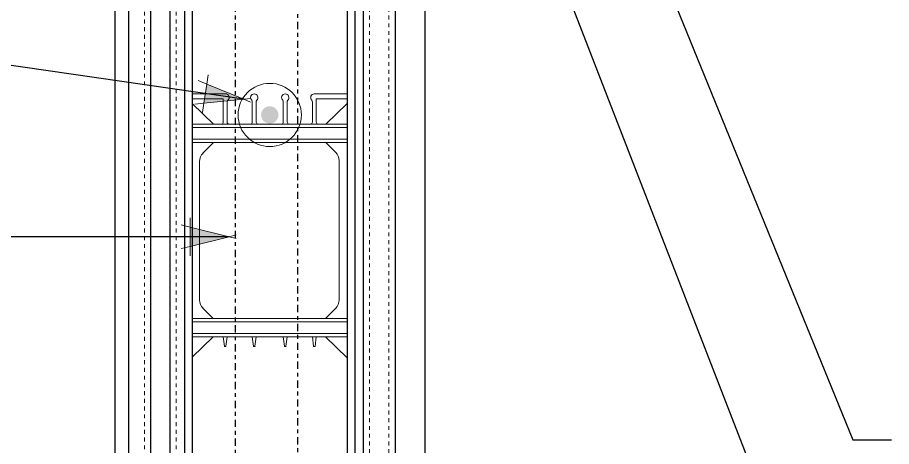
# Model space of a CAD drawing. Header units: inches. Extents: x -91.9 to -8.9, y 167.2 to 248.9.
# Drawn here: x -69.08 to -46.52, y 198.81 to 209.9 of the extents above; entities that cross this region are included whole.
import ezdxf

# ---------------------------------------------------------------- set-up
doc = ezdxf.new("R2010")
doc.units = ezdxf.units.IN
doc.header["$MEASUREMENT"] = 0
doc.linetypes.add('CENTER', pattern=[2, 1.25, -0.25, 0.25, -0.25])
doc.linetypes.add('DASHED2', pattern=[0.375, 0.25, -0.125])
for name, color, linetype, lineweight in [('A2 Hatch', 8, 'Continuous', 9), ('DETAILS', 7, 'Continuous', 13), ('DIM', 3, 'Continuous', 13), ('REBAR', 2, 'CENTER', 30)]:
    doc.layers.add(name, color=color, linetype=linetype, lineweight=lineweight)
doc.styles.add('ARCTEXT', font='arctext.shx', dxfattribs={"width": 0.85})
doc.dimstyles.new('ARCTEXT1-4', dxfattribs={"dimtxt": 4, "dimasz": 2, "dimexe": 2, "dimexo": 2, "dimgap": 2, "dimtad": 1, "dimdec": 4, "dimzin": 3, "dimdsep": 46, "dimlunit": 4, "dimtxsty": 'ARCTEXT', "dimblk": 'ARCHTICK', "dimcen": 2, "dimaunit": 1, "dimadec": 0, "dimazin": 0, "dimtfac": 1, "dimtdec": 4, "dimtmove": 2, "dimatfit": 3, "dimldrblk": 'arrow', "dimfxl": 1, "dimtolj": 1, "dimtzin": 0, "dimarcsym": 0})

# ---------------------------------------------------------------- blocks, each defined once
blk = doc.blocks.new('_ArchTick')
at = {"color": 0, "linetype": 'ByBlock', "const_width": 0.15}
blk.add_lwpolyline([(-0.5, -0.5), (0.5, 0.5)], dxfattribs=at)
blk = doc.blocks.new('arrow')
at = {"layer": 'DIM'}
blk.add_hatch(color=253, dxfattribs=at).paths.add_polyline_path([(-2, 0.5), (-2, -0.5), (0, 0)])
at = {"layer": 'DIM', "lineweight": 9}
for points in [[(-2, 0.983), (-2, 0.5), (-2.469, 0.617)], [(0.374, 0.094), (0, 0)], [(0.374, -0.094), (0, 0)], [(-2, -0.983), (-2, -0.5), (-2.469, -0.617)]]:
    blk.add_lwpolyline(points, dxfattribs=at)
at = {"layer": 'DIM', "lineweight": 15}
blk.add_lwpolyline([(0, 0), (-2, -0.5), (-2, 0.5), (0, 0)], dxfattribs=at)

msp = doc.modelspace()

# ---------------------------------------------------------------- hatches: boundary and pattern name
at = {"layer": 'A2 Hatch', "ltscale": 0.15}
h = msp.add_hatch(color=256, dxfattribs=at)
edge = h.paths.add_edge_path()
edge.add_arc((-62.57, 207.378), 0.224, 0, 360)

# ---------------------------------------------------------------- linework, layer by layer
at = {"color": 1}
for p, q in [((-66.22, 210.644), (-66.22, 198.144)), ((-65.645, 210.644), (-65.645, 198.144)), ((-65.145, 210.644), (-65.145, 198.144)), ((-64.57, 210.644), (-64.57, 198.144)), ((-60.57, 210.644), (-60.57, 198.144)), ((-64.77, 210.394), (-64.77, 198.144)), ((-60.37, 210.394), (-60.37, 198.144)), ((-66.57, 210.144), (-66.57, 198.144)), ((-60.155, 210.144), (-60.155, 198.144)), ((-59.335, 210.144), (-59.335, 198.144)), ((-58.57, 210.144), (-58.57, 198.144))]:
    msp.add_line(p, q, dxfattribs=at)
at = {"layer": 'A2 Hatch', "linetype": 'DASHED2', "ltscale": 0.15}
for p, q in [((-65.805, 210.644), (-65.805, 198.144)), ((-64.985, 210.644), (-64.985, 198.144)), ((-59.995, 210.144), (-59.995, 198.144)), ((-59.495, 210.144), (-59.495, 198.144))]:
    msp.add_line(p, q, dxfattribs=at)
at = {"layer": 'A2 Hatch', "ltscale": 0.15}
msp.add_circle((-62.57, 207.378), 0.816, dxfattribs=at)
at = {"layer": 'DETAILS', "color": 6, "lineweight": 20}
for p, q in [((-63.702, 207.923), (-64.57, 207.923)), ((-63.77, 207.798), (-64.57, 207.798)), ((-63.77, 207.194), (-63.77, 207.798)), ((-61.42, 207.923), (-60.57, 207.923)), ((-61.37, 207.194), (-61.37, 207.798)), ((-61.37, 207.798), (-60.57, 207.798)), ((-64.02, 207.144), (-64.57, 207.674)), ((-63.67, 207.194), (-63.67, 207.712)), ((-63.02, 207.194), (-63.02, 207.712)), ((-62.92, 207.194), (-62.92, 207.712)), ((-62.22, 207.194), (-62.22, 207.712)), ((-62.12, 207.194), (-62.12, 207.712)), ((-61.47, 207.194), (-61.47, 207.712)), ((-61.12, 207.144), (-60.57, 207.674)), ((-64.57, 207.144), (-64.02, 207.144)), ((-63.82, 207.144), (-64.57, 207.144)), ((-64.57, 207.144), (-60.57, 207.144)), ((-63.82, 207.144), (-63.62, 207.144)), ((-63.07, 207.144), (-63.62, 207.144)), ((-63.07, 207.144), (-62.87, 207.144)), ((-62.27, 207.144), (-62.87, 207.144)), ((-62.27, 207.144), (-62.07, 207.144)), ((-61.52, 207.144), (-62.07, 207.144)), ((-61.52, 207.144), (-61.32, 207.144)), ((-61.32, 207.144), (-61.12, 207.144)), ((-60.57, 207.054), (-64.57, 207.054)), ((-60.57, 206.754), (-64.57, 206.754)), ((-60.57, 206.664), (-64.57, 206.664)), ((-64.02, 206.664), (-64.293, 206.392)), ((-61.12, 206.664), (-60.868, 206.412)), ((-60.78, 202.598), (-60.78, 206.199)), ((-64.38, 202.598), (-64.38, 206.179)), ((-64.03, 202.124), (-64.293, 202.386)), ((-61.13, 202.124), (-60.868, 202.386)), ((-60.57, 202.124), (-64.57, 202.124)), ((-60.57, 202.034), (-64.57, 202.034)), ((-64.38, 202.124), (-64.03, 202.124)), ((-63.77, 202.124), (-63.67, 202.124)), ((-60.57, 201.734), (-64.57, 201.734)), ((-60.57, 201.644), (-64.57, 201.644)), ((-64.03, 201.644), (-64.57, 201.123)), ((-63.74, 201.41), (-63.77, 201.644)), ((-63.701, 201.41), (-63.67, 201.644)), ((-62.99, 201.41), (-63.02, 201.644)), ((-62.951, 201.41), (-62.92, 201.644)), ((-62.19, 201.41), (-62.22, 201.644)), ((-62.151, 201.41), (-62.12, 201.644)), ((-61.44, 201.41), (-61.47, 201.644)), ((-61.401, 201.41), (-61.37, 201.644)), ((-61.13, 201.644), (-60.57, 201.109))]:
    msp.add_line(p, q, dxfattribs=at)
for centre, radius, start, end in [((-63.708, 207.832), 0.0912, 307.4863, 93.4766), ((-62.97, 207.829), 0.0936, 311.7279, 228.2721), ((-62.17, 207.829), 0.0936, 311.7279, 228.2721), ((-61.42, 207.829), 0.0936, 90, 228.272), ((-63.609, 207.716), 0.0619, 134.9903, 183.9263), ((-63.12, 207.712), 0.1, 0, 28.6972), ((-62.82, 207.712), 0.1, 151.3028, 180), ((-62.32, 207.712), 0.1, 0, 28.6972), ((-62.02, 207.712), 0.1, 151.3028, 180), ((-61.583, 207.708), 0.112, 1.5997, 27.0975), ((-63.82, 207.194), 0.05, 270, 0), ((-63.62, 207.194), 0.05, 180, 270), ((-63.07, 207.194), 0.05, 270, 0), ((-62.87, 207.194), 0.05, 180, 270), ((-62.27, 207.194), 0.05, 270, 0), ((-62.07, 207.194), 0.05, 180, 270), ((-61.52, 207.194), 0.05, 270, 0), ((-61.32, 207.194), 0.05, 180, 270), ((-64.08, 206.179), 0.3, 135, 180), ((-61.08, 206.199), 0.3, 0, 45), ((-64.08, 202.598), 0.3, 180, 225), ((-61.08, 202.598), 0.3, 315, 0), ((-63.72, 201.414), 0.02, 191.3099, 348.6901), ((-62.97, 201.414), 0.02, 191.3099, 348.6901), ((-62.17, 201.414), 0.02, 191.3099, 348.6901), ((-61.42, 201.414), 0.02, 191.3099, 348.6901)]:
    msp.add_arc(centre, radius, start, end, dxfattribs=at)
at = {"layer": 'REBAR', "ltscale": 0.15}
for p, q in [((-63.46, 243.87), (-63.46, 188.84)), ((-61.843, 190.095), (-61.843, 243.584))]:
    msp.add_line(p, q, dxfattribs=at)

# ---------------------------------------------------------------- leaders
at = {"layer": 'DIM'}
for points in [[(-55.87, 219.491), (-47.522, 198.991), (-46.522, 198.985)], [(-57.07, 216.144), (-47.522, 191.513), (-46.522, 191.513)], [(-63.242, 207.782), (-80.24, 210.247), (-81.761, 210.247)], [(-63.621, 204.233), (-74.95, 204.234), (-81.584, 204.234)]]:
    msp.add_leader(points, dimstyle='ARCTEXT1-4', override={"dimasz": 0.5, "dimtad": 0}, dxfattribs=at)

doc.saveas('drawing.dxf')
